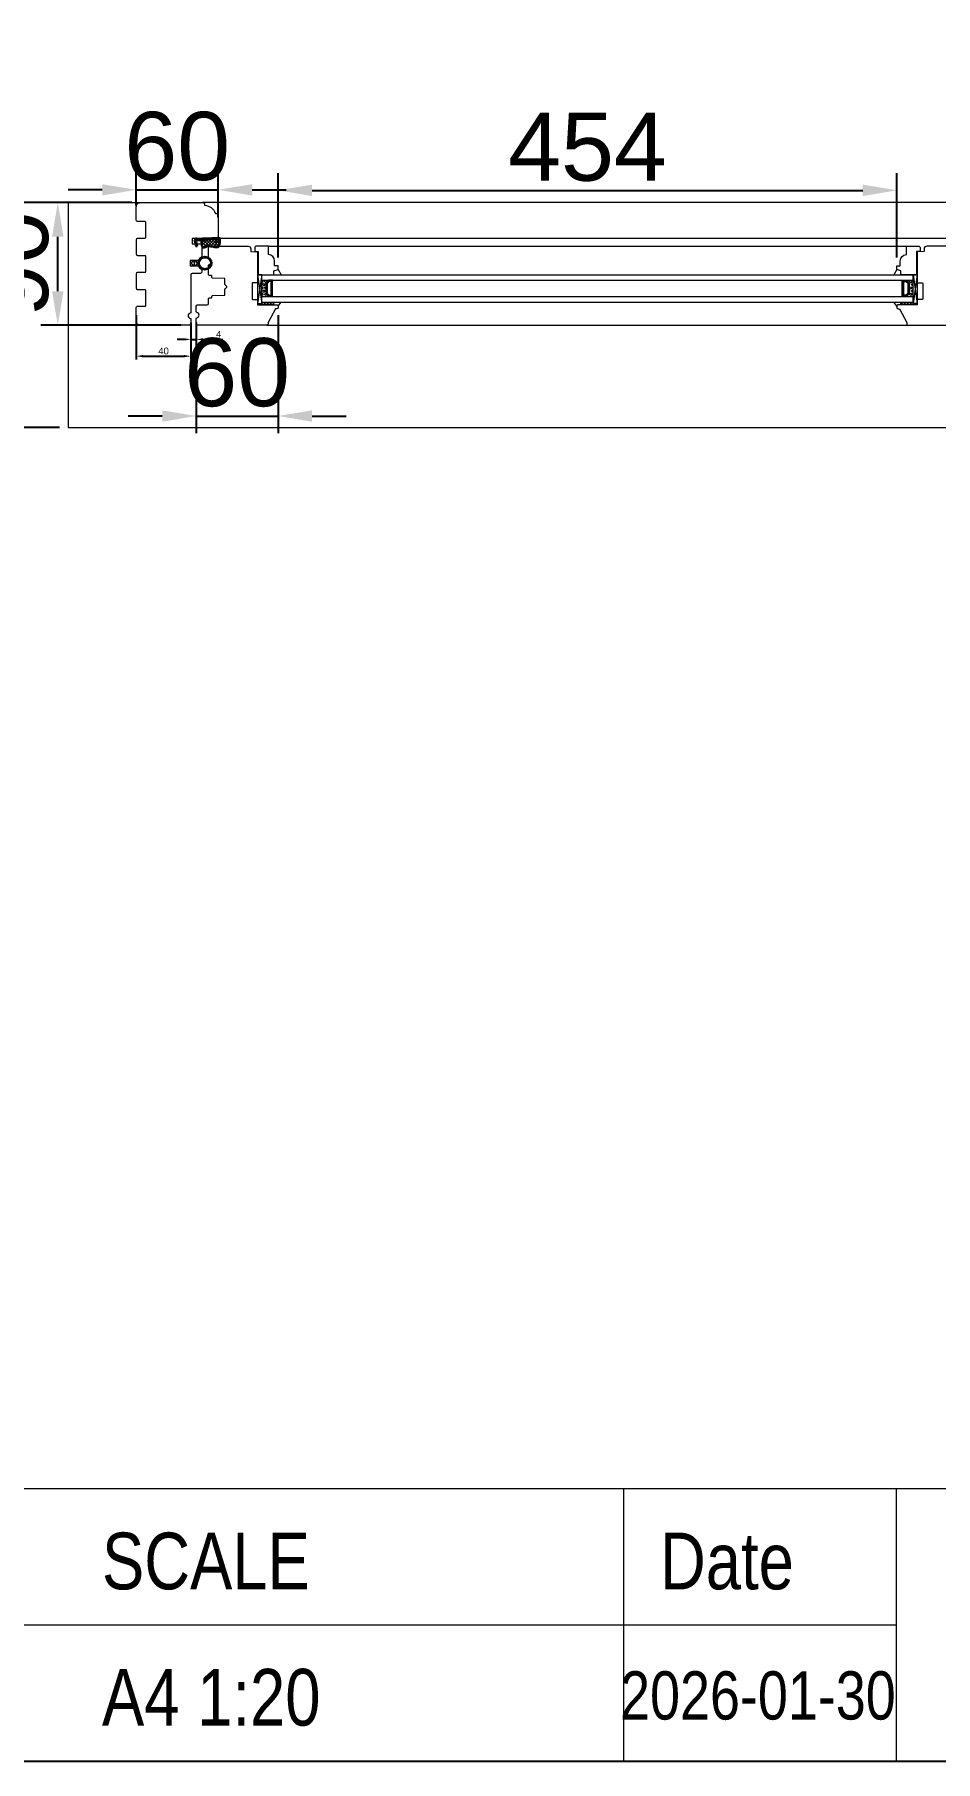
# Model space of a CAD drawing. Header units: millimetres. Extents: x 0 to 182016, y 11 to 3710.
# Drawn here: x 56454 to 57115, y 11 to 1278 of the extents above; entities that cross this region are included whole.
import ezdxf

# ---------------------------------------------------------------- set-up
doc = ezdxf.new("R2010")
doc.units = ezdxf.units.MM
for name, color, linetype, lineweight in [('Matmenys', 10, 'Continuous', 20), ('OTHER', 251, 'Continuous', 13), ('Stakta', 7, 'Continuous', 25), ('Testinės profilio linijos', 7, 'Continuous', 5)]:
    doc.layers.add(name, color=color, linetype=linetype, lineweight=lineweight)
doc.styles.get("Standard").update_dxf_attribs({"font": 'arial.ttf'})
doc.dimstyles.new('2', dxfattribs={"dimscale": 2, "dimtxt": 2.5, "dimasz": 2.5, "dimexe": 1.25, "dimexo": 0.625, "dimtad": 1, "dimtxsty": 'Standard', "dimcen": 2.5, "dimadec": 0, "dimazin": 0, "dimtfac": 1, "dimtmove": 0, "dimatfit": 3, "dimfxl": 1, "dimarcsym": 0})
doc.dimstyles.new('Padidinti matmenys', dxfattribs={"dimscale": 10, "dimtxt": 5, "dimasz": 2.5, "dimexe": 1.25, "dimexo": 0.625, "dimtad": 1, "dimdec": 1, "dimtxsty": 'Standard', "dimcen": 2.5, "dimadec": 0, "dimazin": 0, "dimtfac": 1, "dimtdec": 1, "dimtmove": 0, "dimatfit": 3, "dimfxl": 1, "dimarcsym": 0})

# ---------------------------------------------------------------- blocks, each defined once
blk = doc.blocks.new('Date')
at = {"lineweight": 0, "width": 0.8}
blk.add_text('2026-01-30', height=35.38, dxfattribs=at).set_placement((4937.1, 20113.7))
blk = doc.blocks.new('*D1194')
at = {"layer": 'Defpoints', "color": 0, "transparency": 16777216}
for p in [(56528.2, 1073.3), (56568.2, 1067.8), (56568.2, 1042.1)]:
    blk.add_point(p, dxfattribs=at)
at = {"layer": 'Matmenys', "color": 0, "lineweight": -2, "transparency": 16777216}
for p, q in [((56528.2, 1072.1), (56528.2, 1039.6)), ((56568.2, 1066.6), (56568.2, 1039.6)), ((56533.2, 1042.1), (56563.2, 1042.1))]:
    blk.add_line(p, q, dxfattribs=at)
at = {"layer": 'Matmenys', "color": 0, "transparency": 16777216}
for points in [[(56533.2, 1043), (56533.2, 1041.3), (56528.2, 1042.1)], [(56563.2, 1043), (56563.2, 1041.3), (56568.2, 1042.1)]]:
    blk.add_solid(points, dxfattribs=at)
at = {"layer": 'Matmenys', "color": 0, "lineweight": 5, "transparency": 16777216, "insert": (56548.2, 1045.9), "char_height": 5, "attachment_point": 5}
blk.add_mtext('40', dxfattribs=at)
blk = doc.blocks.new('*D1195')
at = {"color": 0, "lineweight": -2, "transparency": 16777216}
for p, q in [((56528.2, 1152.6), (56528.2, 1176.7)), ((56588.2, 1144.1), (56588.2, 1176.7)), ((56503.2, 1164.2), (56478.2, 1164.2)), ((56528.2, 1164.2), (56588.2, 1164.2)), ((56613.2, 1164.2), (56638.2, 1164.2))]:
    blk.add_line(p, q, dxfattribs=at)
at = {"color": 0, "transparency": 16777216}
for points in [[(56503.2, 1168.3), (56503.2, 1160), (56528.2, 1164.2)], [(56613.2, 1168.3), (56613.2, 1160), (56588.2, 1164.2)]]:
    blk.add_solid(points, dxfattribs=at)
at = {"layer": 'Defpoints', "color": 0, "transparency": 16777216}
for p in [(56588.2, 1164.2), (56528.2, 1146.3), (56588.2, 1137.8)]:
    blk.add_point(p, dxfattribs=at)
at = {"color": 0, "lineweight": 5, "transparency": 16777216, "insert": (56558.2, 1196), "char_height": 50, "attachment_point": 5}
blk.add_mtext('60', dxfattribs=at)
blk = doc.blocks.new('*D1196')
at = {"color": 0, "lineweight": -2, "transparency": 16777216}
for p, q in [((56632.2, 1072.1), (56632.2, 985.7)), ((56572.2, 1061.8), (56572.2, 985.7)), ((56547.2, 998.2), (56522.2, 998.2)), ((56572.2, 998.2), (56632.2, 998.2)), ((56657.2, 998.2), (56682.2, 998.2))]:
    blk.add_line(p, q, dxfattribs=at)
at = {"color": 0, "transparency": 16777216}
for points in [[(56547.2, 1002.4), (56547.2, 994), (56572.2, 998.2)], [(56657.2, 1002.4), (56657.2, 994), (56632.2, 998.2)]]:
    blk.add_solid(points, dxfattribs=at)
at = {"layer": 'Defpoints', "color": 0, "transparency": 16777216}
for p in [(56632.2, 1078.3), (56572.2, 1068.1), (56632.2, 998.2)]:
    blk.add_point(p, dxfattribs=at)
at = {"color": 0, "lineweight": 5, "transparency": 16777216, "insert": (56602.2, 1030), "char_height": 50, "attachment_point": 5}
blk.add_mtext('60', dxfattribs=at)
blk = doc.blocks.new('*D1197')
at = {"color": 0, "lineweight": -2, "transparency": 16777216}
for p, q in [((56524.9, 1154.8), (56458.1, 1154.8)), ((56470.6, 1089.8), (56470.6, 1129.8)), ((56560.9, 1064.8), (56458.1, 1064.8))]:
    blk.add_line(p, q, dxfattribs=at)
at = {"color": 0, "transparency": 16777216}
for points in [[(56466.4, 1129.8), (56474.8, 1129.8), (56470.6, 1154.8)], [(56466.4, 1089.8), (56474.8, 1089.8), (56470.6, 1064.8)]]:
    blk.add_solid(points, dxfattribs=at)
at = {"layer": 'Defpoints', "color": 0, "transparency": 16777216}
for p in [(56470.6, 1154.8), (56531.2, 1154.8), (56567.2, 1064.8)]:
    blk.add_point(p, dxfattribs=at)
at = {"color": 0, "lineweight": 5, "transparency": 16777216, "insert": (56438.8, 1109.8), "char_height": 50, "attachment_point": 5, "rotation": 90}
blk.add_mtext('90', dxfattribs=at)
blk = doc.blocks.new('*D1198')
at = {"layer": 'Defpoints', "color": 0, "transparency": 16777216}
for p in [(56568.2, 1067.8), (56572.2, 1068.1), (56572.2, 1054.4)]:
    blk.add_point(p, dxfattribs=at)
at = {"layer": 'Matmenys', "color": 0, "lineweight": -2, "transparency": 16777216}
for p, q in [((56568.2, 1066.6), (56568.2, 1051.9)), ((56572.2, 1066.8), (56572.2, 1051.9)), ((56563.2, 1054.4), (56558.2, 1054.4)), ((56568.2, 1054.4), (56572.2, 1054.4)), ((56577.2, 1054.4), (56591.6, 1054.4))]:
    blk.add_line(p, q, dxfattribs=at)
at = {"layer": 'Matmenys', "color": 0, "transparency": 16777216}
for points in [[(56563.2, 1055.3), (56563.2, 1053.6), (56568.2, 1054.4)], [(56577.2, 1055.3), (56577.2, 1053.6), (56572.2, 1054.4)]]:
    blk.add_solid(points, dxfattribs=at)
at = {"layer": 'Matmenys', "color": 0, "lineweight": 5, "transparency": 16777216, "insert": (56588.6, 1058.2), "char_height": 5, "attachment_point": 5}
blk.add_mtext('4', dxfattribs=at)
blk = doc.blocks.new('*D1942')
at = {"color": 0, "lineweight": -2, "transparency": 16777216}
for p, q in [((56471.9, 1154.8), (56391.2, 1154.8)), ((56403.7, 1129.8), (56403.7, 1014.8)), ((56471.9, 989.8), (56391.2, 989.8))]:
    blk.add_line(p, q, dxfattribs=at)
at = {"color": 0, "transparency": 16777216}
for points in [[(56399.5, 1129.8), (56407.9, 1129.8), (56403.7, 1154.8)], [(56399.5, 1014.8), (56407.9, 1014.8), (56403.7, 989.8)]]:
    blk.add_solid(points, dxfattribs=at)
at = {"layer": 'Defpoints', "color": 0, "transparency": 16777216}
for p in [(56478.2, 1154.8), (56403.7, 989.8), (56478.2, 989.8)]:
    blk.add_point(p, dxfattribs=at)
at = {"color": 0, "lineweight": 5, "transparency": 16777216, "insert": (56371.9, 1072.3), "char_height": 50, "attachment_point": 5, "rotation": 90}
blk.add_mtext('165', dxfattribs=at)
blk = doc.blocks.new('*D1192')
at = {"color": 0, "lineweight": -2, "transparency": 16777216}
for p, q in [((56632.2, 1114.6), (56632.2, 1176.3)), ((57086.2, 1114.6), (57086.2, 1176.3)), ((56657.2, 1163.8), (57061.2, 1163.8))]:
    blk.add_line(p, q, dxfattribs=at)
at = {"color": 0, "transparency": 16777216}
for points in [[(56657.2, 1168), (56657.2, 1159.6), (56632.2, 1163.8)], [(57061.2, 1168), (57061.2, 1159.6), (57086.2, 1163.8)]]:
    blk.add_solid(points, dxfattribs=at)
at = {"layer": 'Defpoints', "color": 0, "transparency": 16777216}
for p in [(57086.2, 1163.8), (56632.2, 1108.3), (57086.2, 1108.3)]:
    blk.add_point(p, dxfattribs=at)
at = {"color": 0, "lineweight": 5, "transparency": 16777216, "insert": (56859.2, 1195.5), "char_height": 50, "attachment_point": 5}
blk.add_mtext('454', dxfattribs=at)

msp = doc.modelspace()

# ---------------------------------------------------------------- hatches: boundary and pattern name
at = {"lineweight": 0}
h = msp.add_hatch(dxfattribs=at)
h.set_pattern_fill('HEX', color=256, scale=0.25, angle=90, style=0)
h.set_pattern_definition([(90, (38272.9271, -11821.5974), (1.374815, -4e-16), [0.79375, -1.5875]), (330, (38272.9271, -11821.5974), (-0.6874075, -1.190624716), [0.79375, -1.5875]), (30, (38272.9271, -11820.8036), (0.6874075, -1.190624716), [0.79375, -1.5875])])
h.paths.add_polyline_path([(56620.1981361, 1085.8109378), (56625.1981361, 1085.8109378), (56623.1981361, 1087.8109378), (56623.1981361, 1095.8109378), (56625.1981361, 1097.8109378), (56620.1981361, 1097.8116468)])
h = msp.add_hatch(dxfattribs=at)
h.set_pattern_fill('JIS_WOOD', color=256, angle=90, style=0)
h.set_pattern_definition([(45, (38272.9271, -11821.59735), (0.5, -0.5), [])])
h.paths.add_polyline_path([(56623.1981361, 1095.8109378), (56623.1981361, 1087.8109378), (56625.1981361, 1085.8109378), (56628.1981361, 1085.8109378), (56628.2158695, 1097.8475204), (56625.1981361, 1097.8109378)])
h.paths.add_polyline_path([(56624.1981361, 1088.2251513), (56624.1981361, 1095.3967242), (56625.6123496, 1096.8109378), (56627.1981361, 1096.8109378), (56627.1981361, 1086.8109378), (56625.6123496, 1086.8109378)], flags=16)
h = msp.add_hatch(dxfattribs=at)
h.set_pattern_fill('JIS_WOOD', color=256, angle=90, style=0)
h.set_pattern_definition([(45, (38347.4159, -11821.59735), (0.5, -0.5), [])])
h.paths.add_polyline_path([(57095.1870328, 1095.8109378), (57095.1870328, 1087.8109378), (57093.1870328, 1085.8109378), (57090.1870328, 1085.8109378), (57090.1692994, 1097.8475204), (57093.1870328, 1097.8109378)])
h.paths.add_polyline_path([(57094.1870328, 1088.2251513), (57094.1870328, 1095.3967242), (57092.7728193, 1096.8109378), (57091.1870328, 1096.8109378), (57091.1870328, 1086.8109378), (57092.7728193, 1086.8109378)], flags=16)
h = msp.add_hatch(dxfattribs=at)
h.set_pattern_fill('HEX', color=256, scale=0.25, angle=90, style=0)
h.set_pattern_definition([(90, (38347.4159, -11821.5974), (1.374815, -4e-16), [0.79375, -1.5875]), (330, (38347.4159, -11821.5974), (-0.6874075, -1.190624716), [0.79375, -1.5875]), (30, (38347.4159, -11820.8036), (0.6874075, -1.190624716), [0.79375, -1.5875])])
h.paths.add_polyline_path([(57098.1870328, 1085.8109378), (57093.1870328, 1085.8109378), (57095.1870328, 1087.8109378), (57095.1870328, 1095.8109378), (57093.1870328, 1097.8109378), (57098.1870328, 1097.8116468)])
at = {"lineweight": 0, "ltscale": 0.5}
h = msp.add_hatch(dxfattribs=at)
h.set_pattern_fill('ANSI37', color=256, scale=0.5, angle=90, style=0)
h.set_pattern_definition([(135, (56616.6981, 1079.8116), (-1.12253, -1.12253), []), (225, (56616.6981, 1079.8116), (1.12253, -1.12253), [])])
h.paths.add_polyline_path([(56629.1981361, 1081.8116468), (56620.1981361, 1081.8116468), (56620.1981361, 1079.8116468), (56629.1981361, 1079.8116468)])
h = msp.add_hatch(dxfattribs=at)
h.set_pattern_fill('ANSI37', color=256, scale=0.5, angle=90, style=0)
h.set_pattern_definition([(135, (56691.187, 1079.8116), (-1.122532, -1.122532), []), (225, (56691.187, 1079.8116), (1.122532, -1.122532), [])])
h.paths.add_polyline_path([(57089.1870328, 1081.8116468), (57098.1870328, 1081.8116468), (57098.1870328, 1079.8116468), (57089.1870328, 1079.8116468)])
at = {"layer": 'Matmenys'}
h = msp.add_hatch(dxfattribs=at)
h.set_pattern_fill('ANSI37', color=252, scale=0.5, angle=-180, style=0)
h.set_pattern_definition([(225, (-99340.7916, -1098353.8803), (1.1225320151, -1.1225320151), []), (315, (-99340.7916, -1098353.8803), (1.1225320151, 1.1225320151), [])])
edge = h.paths.add_edge_path()
edge.add_arc((56586.2839842, 1127.9313767), 0.1, 363.5893456117, 453.5893456117, ccw=False)
edge.add_line((56586.3837881, 1127.9376372), (56586.4808713, 1126.3899514))
edge.add_arc((56586.7303809, 1126.4056027), 0.25, 183.5893456117, 363.5893456117)
edge.add_line((56586.9798905, 1126.4212539), (56586.8515048, 1128.4679588))
edge.add_arc((56586.751701, 1128.4616983), 0.1, 363.5893456117, 453.589345619)
edge.add_line((56586.7454405, 1128.5615022), (56586.7406955, 1128.6371452))
edge.add_line((56586.7406955, 1128.6371452), (56588.7224964, 1128.7614595))
edge.add_spline(control_points=[(56588.7224964, 1128.7614595), (56588.8016549, 1128.7496572), (56588.8716466, 1128.7384817), (56588.9553974, 1128.7166877), (56588.9789617, 1128.7073019), (56589.0028447, 1128.694607), (56589.0109043, 1128.6883578), (56589.0353922, 1128.662769), (56589.054285, 1128.633532), (56589.0879884, 1128.5292122), (56589.1011103, 1128.45628), (56589.1208125, 1128.2032969), (56589.1103142, 1127.9894628), (56589.090986, 1127.5469844), (56589.0865106, 1127.3276555), (56589.0854345, 1126.9077646), (56589.0884664, 1126.7046785), (56589.1011769, 1126.1144711), (56589.1143533, 1125.746421), (56589.1140916, 1124.9932396), (56589.0955953, 1124.6164897), (56588.9924089, 1124.0233853), (56588.9325149, 1123.7958143), (56588.7794793, 1123.3987131), (56588.6967299, 1123.2269254), (56588.4927297, 1122.8857577), (56588.3726149, 1122.719555), (56588.1051698, 1122.4283953), (56587.9574961, 1122.3048153), (56587.6763116, 1122.1450966), (56587.5410153, 1122.0975426), (56587.2397165, 1122.0379377), (56587.0761165, 1122.0272343), (56586.4915197, 1122.0409782), (56586.0276041, 1122.1357324), (56585.135108, 1122.3074747), (56584.7080278, 1122.3911693), (56583.6296792, 1122.6023556), (56582.9716286, 1122.7360897), (56581.9785267, 1122.8610157), (56581.6749255, 1122.8915096), (56581.0528819, 1122.915845), (56580.7369778, 1122.9083043), (56580.1877696, 1122.8234199), (56579.9516862, 1122.7620813), (56579.5510348, 1122.589621), (56579.3924023, 1122.4947725), (56579.0937435, 1122.3105041), (56578.9522862, 1122.2206466), (56578.6505033, 1122.0645635), (56578.4854506, 1121.9945934), (56578.1203289, 1121.8748621), (56577.9193788, 1121.8318596), (56577.5799622, 1121.8079609), (56577.4379767, 1121.8211667), (56577.242756, 1121.881206), (56577.1774282, 1121.9179461), (56577.0507049, 1122.0264953), (56576.991527, 1122.0985614), (56576.8344495, 1122.362649), (56576.7529498, 1122.6037573), (56576.6363325, 1123.1541683), (56576.599801, 1123.4623634), (56576.5465295, 1124.0585812), (56576.5273071, 1124.3461322), (56576.4839476, 1124.876622), (56576.4618114, 1125.1248805), (56576.4255971, 1125.5296828), (56576.4115107, 1125.6870861), (56576.3833886, 1126.0110185), (56576.3683525, 1126.1893357), (56576.3000675, 1126.4922028), (56576.2644325, 1126.6100248), (56576.1688357, 1126.8225036), (56576.1156888, 1126.9164184), (56575.9970481, 1127.0616121), (56575.9414258, 1127.1166303), (56575.8176586, 1127.2057222), (56575.7540316, 1127.2386016), (56575.6351675, 1127.2867698), (56575.5780905, 1127.303651), (56575.4775101, 1127.3295949), (56575.4331145, 1127.3393125), (56575.3921182, 1127.3483485)], knot_values=[0, 0, 0, 0, 0.2245066002, 0.2245066002, 0.377043448, 0.377043448, 0.5295802957, 0.5295802957, 0.8082977366, 0.8082977366, 1.0870151774, 1.0870151774, 1.6244414062, 1.6244414062, 2.161867635, 2.161867635, 2.6992938638, 2.6992938638, 3.7741463214, 3.7741463214, 5.0334406395, 5.0334406395, 5.8656302806, 5.8656302806, 6.5060139406, 6.5060139406, 7.1463976006, 7.1463976006, 7.7996240151, 7.7996240151, 8.3563201169, 8.3563201169, 8.9130162187, 8.9130162187, 10.239934143, 10.239934143, 11.5668520673, 11.5668520673, 13.5970761059, 13.5970761059, 14.4582175179, 14.4582175179, 15.3193589298, 15.3193589298, 15.9856015553, 15.9856015553, 16.5061017172, 16.5061017172, 17.0266018791, 17.0266018791, 17.547102041, 17.547102041, 18.1672448488, 18.1672448488, 18.7176261004, 18.7176261004, 19.1465766047, 19.1465766047, 19.5755271091, 19.5755271091, 20.3898249977, 20.3898249977, 21.2041228863, 21.2041228863, 21.9655448497, 21.9655448497, 22.7269668131, 22.7269668131, 23.2229068178, 23.2229068178, 23.7188468224, 23.7188468224, 24.0184411081, 24.0184411081, 24.2549295987, 24.2549295987, 24.4119994701, 24.4119994701, 24.5501072405, 24.5501072405, 24.6882150108, 24.6882150108, 24.8099116426, 24.8099116426, 24.8099116426, 24.8099116426], degree=3, periodic=0)
edge.add_line((56575.3921182, 1127.3483485), (56586.2777237, 1128.0311805))

# ---------------------------------------------------------------- linework, layer by layer
at = {"lineweight": 5}
for p, q in [((56478.1981357, 1154.8116468), (56478.1981357, 989.8116468)), ((56478.1981357, 1154.8116468), (56531.1981361, 1154.8116468)), ((56478.1981357, 989.8116468), (58458.1648268, 989.8116468))]:
    msp.add_line(p, q, dxfattribs=at)
for p, q in [((56571.7902491, 1128.6252267), (56570.7599078, 1127.558762)), ((56571.4439587, 1127.1006884), (56586.2777237, 1128.0311805)), ((56572.5378898, 1128.6721247), (56571.4871765, 1127.6043821)), ((56571.4871765, 1127.6043821), (56586.7454405, 1128.5615022)), ((56571.7902491, 1128.6252267), (56572.5378898, 1128.6721247)), ((56586.3837881, 1127.9376372), (56586.4808713, 1126.3899514)), ((56586.7454405, 1128.5615022), (56586.7406955, 1128.6371452)), ((56586.8515048, 1128.4679588), (56586.9798905, 1126.4212539)), ((56570.7599078, 1127.558762), (56570.7912103, 1127.0597428)), ((56570.7912103, 1127.0597428), (56570.9384962, 1127.0689818)), ((56570.9384962, 1127.0689818), (56571.9219427, 1122.7218913)), ((56571.4439587, 1127.1006884), (56571.6811535, 1126.0522252)), ((56571.6811535, 1126.0522252), (56572.1688295, 1126.1625526)), ((56571.9219427, 1122.7218913), (56572.8972947, 1122.9425461)), ((56572.1688295, 1126.1625526), (56572.8972947, 1122.9425461))]:
    msp.add_line(p, q)
at = {"color": 1}
for p, q in [((56588.7667367, 1129.0581796), (56573.4419212, 1128.0968849)), ((56588.7224964, 1128.7614595), (56573.4875517, 1127.8058022)), ((56575.3275454, 1127.0553803), (56573.5670941, 1126.9449507))]:
    msp.add_line(p, q, dxfattribs=at)
at = {"lineweight": 9}
for p, q in [((56625.1981361, 1122.8116468), (57093.1870328, 1122.8116468)), ((56620.1982211, 1101.8116468), (57098.1869477, 1101.8116468)), ((56620.1982211, 1097.8116468), (57098.1869477, 1097.8116468)), ((56620.1982211, 1085.8116468), (57098.1869477, 1085.8116468)), ((56620.1982211, 1081.8116468), (57098.1869477, 1081.8116468))]:
    msp.add_line(p, q, dxfattribs=at)
at = {"lineweight": 0}
for p, q in [((56632.1981361, 1105.8116468), (56634.4848012, 1101.8116468)), ((57086.1870328, 1105.8116468), (57083.9003677, 1101.8116468)), ((56620.1981361, 1101.8109378), (56617.1981361, 1080.8109378)), ((56617.1981361, 1101.8109378), (56620.1981361, 1080.8109378)), ((57098.1870328, 1101.8109378), (57101.1870328, 1080.8109378)), ((57101.1870328, 1101.8109378), (57098.1870328, 1080.8109378)), ((56629.1981361, 1079.8116468), (56629.1981361, 1081.8116468)), ((56632.1981361, 1078.8116468), (56634.4848012, 1081.8116468)), ((57086.1870328, 1078.8116468), (57083.9003677, 1081.8116468)), ((57089.1870328, 1079.8116468), (57089.1870328, 1081.8116468)), ((57098.1870328, 1079.8116468), (57098.1870328, 1082.8116468)), ((60059.1272799, 210.9357406), (56358.6669955, 210.9357406)), ((56885.6086327, 210.9357406), (56885.6086327, 10.9108603)), ((57085.6335129, 210.9357406), (57085.6335129, 10.9108603)), ((57085.6335129, 110.9233004), (56358.6669955, 110.9233004))]:
    msp.add_line(p, q, dxfattribs=at)
msp.add_lwpolyline([(60059.1272799, 3710.4502728), (60059.1272799, 10.9108603), (54559.8119371, 10.9108603), (54559.8119371, 3710.4502728)], close=True)
for points in [[(56625.1981361, 1116.8116468), (56625.1981361, 1122.8116468), (56616.1981361, 1122.8116468, 0.4142135624), (56615.1981361, 1121.8116468), (56615.1981361, 1118.8116468), (56617.6981361, 1118.8116468), (56617.6981361, 1101.8116468), (56629.1981361, 1101.8116468), (56629.1981361, 1104.8116468), (56632.1981361, 1105.8116468), (56632.1981361, 1108.3116468), (56629.6981361, 1108.3116468), (56629.6981361, 1111.8367097, 0.3851703882), (56625.1981361, 1116.8116468)], [(57093.1870328, 1116.8116468), (57093.1870328, 1122.8116468), (57102.1870328, 1122.8116468, -0.4142135624), (57103.1870328, 1121.8116468), (57103.1870328, 1118.8116468), (57100.6870328, 1118.8116468), (57100.6870328, 1101.8116468), (57089.1870328, 1101.8116468), (57089.1870328, 1104.8116468), (57086.1870328, 1105.8116468), (57086.1870328, 1108.3116468), (57088.6870328, 1108.3116468), (57088.6870328, 1111.8367097, -0.3851703882), (57093.1870328, 1116.8116468)]]:
    msp.add_lwpolyline(points, format="xyb", dxfattribs=at)
for points in [[(56617.1981361, 1101.8109378), (56617.1981361, 1080.8109378), (56620.1981361, 1080.8109378), (56620.1981361, 1101.8109378)], [(56623.1981361, 1095.8109378), (56623.1981361, 1087.8109378), (56625.1981361, 1085.8109378), (56628.1981361, 1085.8109378), (56628.1981361, 1097.8109378), (56625.1981361, 1097.8109378)], [(56624.1981361, 1095.3967242), (56624.1981361, 1088.2251513), (56625.6123496, 1086.8109378), (56627.1981361, 1086.8109378), (56627.1981361, 1096.8109378), (56625.6123496, 1096.8109378)], [(57095.1870328, 1095.8109378), (57095.1870328, 1087.8109378), (57093.1870328, 1085.8109378), (57090.1870328, 1085.8109378), (57090.1870328, 1097.8109378), (57093.1870328, 1097.8109378)], [(57094.1870328, 1095.3967242), (57094.1870328, 1088.2251513), (57092.7728193, 1086.8109378), (57091.1870328, 1086.8109378), (57091.1870328, 1096.8109378), (57092.7728193, 1096.8109378)], [(57101.1870328, 1101.8109378), (57101.1870328, 1080.8109378), (57098.1870328, 1080.8109378), (57098.1870328, 1101.8109378)]]:
    msp.add_lwpolyline(points, close=True, dxfattribs=at)
at = {"color": 18, "linetype": 'ByBlock', "true_color": 0x000000}
for radius in [4.85, 4.25]:
    msp.add_circle((56578.5906502, 1110.3105813), radius, dxfattribs=at)
for centre, radius, start, end in [((56586.2839842, 1127.9313767), 0.1, 3.5893456092, 93.5893456123), ((56586.751701, 1128.4616983), 0.1, 3.5893456092, 93.5893456123), ((56586.7303809, 1126.4056027), 0.25, 183.5893456092, 3.5893456092)]:
    msp.add_arc(centre, radius, start, end)
at = {"color": 1}
msp.add_spline([(56588.7667367, 1129.0581796), (56589.128237, 1128.9676829), (56589.3977779, 1127.6938244), (56588.9093886, 1123.0014514), (56587.8661908, 1121.9114451), (56585.7027189, 1121.8928287), (56584.0046791, 1122.2232026), (56581.8392382, 1122.570119), (56579.8025166, 1122.3706902), (56578.9742718, 1121.8945212), (56577.1197317, 1121.6142579), (56576.2272858, 1124.3264364), (56576.1001182, 1125.805312), (56575.9821469, 1126.4925799), (56575.6799412, 1126.9344652), (56575.3275454, 1127.0553803)], degree=3, dxfattribs=at)
msp.add_open_spline([(56588.7224964, 1128.7614595), (56588.8016549, 1128.7496572), (56588.8716466, 1128.7384817), (56588.9553974, 1128.7166877), (56588.9789617, 1128.7073019), (56589.0028447, 1128.694607), (56589.0109043, 1128.6883578), (56589.0353922, 1128.662769), (56589.054285, 1128.633532), (56589.0879884, 1128.5292122), (56589.1011103, 1128.45628), (56589.1208125, 1128.2032969), (56589.1103142, 1127.9894628), (56589.090986, 1127.5469844), (56589.0865106, 1127.3276555), (56589.0854345, 1126.9077646), (56589.0884664, 1126.7046785), (56589.1011769, 1126.1144711), (56589.1143533, 1125.746421), (56589.1140916, 1124.9932396), (56589.0955953, 1124.6164897), (56588.9924089, 1124.0233853), (56588.9325149, 1123.7958143), (56588.7794793, 1123.3987131), (56588.6967299, 1123.2269254), (56588.4927297, 1122.8857577), (56588.3726149, 1122.719555), (56588.1051698, 1122.4283953), (56587.9574961, 1122.3048153), (56587.6763116, 1122.1450966), (56587.5410153, 1122.0975426), (56587.2397165, 1122.0379377), (56587.0761165, 1122.0272343), (56586.4915197, 1122.0409782), (56586.0276041, 1122.1357324), (56585.135108, 1122.3074747), (56584.7080278, 1122.3911693), (56583.6296792, 1122.6023556), (56582.9716286, 1122.7360897), (56581.9785267, 1122.8610157), (56581.6749255, 1122.8915096), (56581.0528819, 1122.915845), (56580.7369778, 1122.9083043), (56580.1877696, 1122.8234199), (56579.9516862, 1122.7620813), (56579.5510348, 1122.589621), (56579.3924023, 1122.4947725), (56579.0937435, 1122.3105041), (56578.9522862, 1122.2206466), (56578.6505033, 1122.0645635), (56578.4854506, 1121.9945934), (56578.1203289, 1121.8748621), (56577.9193788, 1121.8318596), (56577.5799622, 1121.8079609), (56577.4379767, 1121.8211667), (56577.242756, 1121.881206), (56577.1774282, 1121.9179461), (56577.0507049, 1122.0264953), (56576.991527, 1122.0985614), (56576.8344495, 1122.362649), (56576.7529498, 1122.6037573), (56576.6363325, 1123.1541683), (56576.599801, 1123.4623634), (56576.5465295, 1124.0585812), (56576.5273071, 1124.3461322), (56576.4839476, 1124.876622), (56576.4618114, 1125.1248805), (56576.4255971, 1125.5296828), (56576.4115107, 1125.6870861), (56576.3833886, 1126.0110185), (56576.3683525, 1126.1893357), (56576.3000675, 1126.4922028), (56576.2644325, 1126.6100248), (56576.1688357, 1126.8225036), (56576.1156888, 1126.9164184), (56575.9970481, 1127.0616121), (56575.9414258, 1127.1166303), (56575.8176586, 1127.2057222), (56575.7540316, 1127.2386016), (56575.6351675, 1127.2867698), (56575.5780905, 1127.303651), (56575.4775101, 1127.3295949), (56575.4331145, 1127.3393125), (56575.3921182, 1127.3483485)], degree=3, knots=[0, 0, 0, 0, 0.2245066002, 0.2245066002, 0.377043448, 0.377043448, 0.5295802957, 0.5295802957, 0.8082977366, 0.8082977366, 1.0870151774, 1.0870151774, 1.6244414062, 1.6244414062, 2.161867635, 2.161867635, 2.6992938638, 2.6992938638, 3.7741463214, 3.7741463214, 5.0334406395, 5.0334406395, 5.8656302806, 5.8656302806, 6.5060139406, 6.5060139406, 7.1463976006, 7.1463976006, 7.7996240151, 7.7996240151, 8.3563201169, 8.3563201169, 8.9130162187, 8.9130162187, 10.239934143, 10.239934143, 11.5668520673, 11.5668520673, 13.5970761059, 13.5970761059, 14.4582175179, 14.4582175179, 15.3193589298, 15.3193589298, 15.9856015553, 15.9856015553, 16.5061017172, 16.5061017172, 17.0266018791, 17.0266018791, 17.547102041, 17.547102041, 18.1672448488, 18.1672448488, 18.7176261004, 18.7176261004, 19.1465766047, 19.1465766047, 19.5755271091, 19.5755271091, 20.3898249977, 20.3898249977, 21.2041228863, 21.2041228863, 21.9655448497, 21.9655448497, 22.7269668131, 22.7269668131, 23.2229068178, 23.2229068178, 23.7188468224, 23.7188468224, 24.0184411081, 24.0184411081, 24.2549295987, 24.2549295987, 24.4119994701, 24.4119994701, 24.5501072405, 24.5501072405, 24.6882150108, 24.6882150108, 24.8099116426, 24.8099116426, 24.8099116426, 24.8099116426], dxfattribs=at)
at = {"layer": 'OTHER'}
msp.add_lwpolyline([(56573.7874404, 1109.7005552), (56572.3715315, 1109.7005552), (56572.3715315, 1108.0552738), (56571.8458494, 1108.0552738), (56571.1025084, 1109.7005552), (56570.3098888, 1109.7005552), (56570.3098888, 1108.0552738), (56570.090998, 1108.0552738), (56568.5881167, 1110.3105813), (56570.090998, 1112.5658888), (56570.3098888, 1112.5658888), (56570.3098888, 1110.9206075), (56571.1025084, 1110.9206075), (56571.8458494, 1112.5658888), (56572.3715315, 1112.5658888), (56572.3715315, 1110.9206075), (56573.7874404, 1110.9206075)], dxfattribs=at)
at = {"layer": 'Stakta', "color": 18, "lineweight": 5, "true_color": 0x000000}
for points in [[(56576.1981361, 1115.1149884, -0.2720281141), (56575.9415225, 1114.6782241, 0.164173551), (56573.7928113, 1112.3105813), (56567.6981361, 1112.3105813), (56567.6981361, 1108.3105813), (56573.7928113, 1108.3105813, 0.164173551), (56575.9415225, 1105.9429385, -0.2720281141), (56576.1981361, 1105.5061742), (56576.1981361, 1103.872773, -0.4116598905), (56575.2068626, 1102.8728111), (56569.1894095, 1102.8202976, 0.4116598905), (56568.1981361, 1101.8203356), (56568.1981361, 1074.2611366, -0.3563939587), (56567.7981361, 1073.7712386, 0.8164965809), (56567.7981361, 1069.852055, -0.3563939587), (56568.1981361, 1069.3621571), (56568.1981361, 1066.3116468, -0.4142135624), (56566.6981361, 1064.8116468), (56531.1981357, 1064.8116468, -0.4142135624), (56528.1981357, 1067.8116468), (56528.1981357, 1077.8116468, -0.4142135624), (56529.1981357, 1078.8116468), (56534.6981357, 1078.8116468, 0.4142135624), (56535.1981357, 1079.3116468), (56535.1981357, 1090.3116468, 0.4142135624), (56534.6981357, 1090.8116468), (56529.3981357, 1090.8116468, -0.4142135624), (56528.3981357, 1091.8116468), (56528.3981357, 1102.8116468, -0.4142135624), (56529.3981357, 1103.8116468), (56534.6981357, 1103.8116468, 0.4142135624), (56535.1981357, 1104.3116468), (56535.1981357, 1115.3116468, 0.4142135624), (56534.6981357, 1115.8116468), (56529.3981357, 1115.8116468, -0.4142135624), (56528.3981357, 1116.8116468), (56528.3981357, 1127.8116468, -0.4142135624), (56529.3981357, 1128.8116468), (56534.6981357, 1128.8116468, 0.4142135624), (56535.1981357, 1129.3116468), (56535.1981357, 1140.3116468, 0.4142135624), (56534.6981357, 1140.8116468), (56529.1981357, 1140.8116468, -0.4142135624), (56528.1981357, 1141.8116468), (56528.1981357, 1151.8116468, -0.4142135624), (56531.1981357, 1154.8116468), (56577.1981361, 1154.8116468, -0.4142135624), (56578.1981361, 1153.8116468), (56578.1981361, 1153.1023202, 0.4001549105), (56578.4836707, 1152.8026691, -0.3090857966), (56586.1329814, 1147.0143859, 0.3199404334), (56586.4148045, 1146.809756), (56587.2068626, 1146.8028438, -0.4116598905), (56588.1981361, 1145.8028819), (56588.1981361, 1129.9076805, -0.4116598905), (56587.2068626, 1128.9077185), (56577.1894095, 1128.8202976, 0.2023892741), (56576.4755789, 1128.5116468), (56569.1981361, 1128.5116468), (56569.1981361, 1124.5116468), (56576.1981361, 1124.5116468)], [(56583.6981361, 1085.2013535), (56583.6981361, 1086.2544751, -0.4091108014), (56584.1894099, 1086.7543989), (56592.9033718, 1086.9065017, 0.4091108014), (56593.1981361, 1087.206456), (56593.1981361, 1091.230276, -0.1989123674), (56593.3445827, 1091.5838294), (56594.6102681, 1092.8495148, 0.4142135624), (56594.6102681, 1093.2737789), (56593.3445827, 1094.5394643, -0.1989123674), (56593.1981361, 1094.8930177), (56593.1981361, 1098.9168377, 0.4091108014), (56592.9033718, 1099.216792), (56584.1894099, 1099.3688947, -0.4091108014), (56583.6981361, 1099.8688186), (56583.6981361, 1100.9219402, 0.4040262259), (56583.4086059, 1101.2217575), (56581.6806863, 1101.2820977, -0.4040262258), (56581.1981361, 1101.7817932), (56581.1981361, 1108.8621571, -0.3563939587), (56581.5981361, 1109.352055, 0.8164965809), (56581.5981361, 1113.2712386, -0.3563939587), (56581.1981361, 1113.7611366), (56581.1981361, 1121.8116468, -0.4142135624), (56582.1981361, 1122.8116468), (56610.1981361, 1122.8116468, -0.4142135624), (56612.1981361, 1120.8116468), (56612.1981361, 1119.1090402, 0.4116598905), (56612.4955181, 1118.8090516), (56616.7024993, 1118.7723379, -0.4116598905), (56617.1981361, 1118.2723569), (56617.1981361, 1096.3422099, -0.4116598905), (56616.7024993, 1095.842229), (56613.4955181, 1095.8142421, 0.4116598905), (56613.1981361, 1095.5142535), (56613.1981361, 1084.1090402, 0.4116598905), (56613.4955181, 1083.8090516), (56616.7024993, 1083.7810647, -0.4116598905), (56617.1981361, 1083.2810838), (56617.1981361, 1079.8116468), (56631.1981361, 1079.8116468, -0.4142135624), (56632.1981361, 1078.8116468), (56632.1981361, 1077.8204118, -0.4116598905), (56631.2068626, 1076.8204499), (56630.1981361, 1076.8116468), (56624.9395679, 1066.9217186, 0.1227845609), (56624.8810417, 1066.6869828), (56624.8810417, 1065.8116468, -0.4142135624), (56623.8810417, 1064.8116468), (56573.1981361, 1064.8116468, -0.4142135624), (56572.1981361, 1065.8116468), (56572.1981361, 1069.8621571, -0.3563939587), (56572.5981361, 1070.352055, 0.8164965809), (56572.5981361, 1074.2712386, -0.3563939587), (56572.1981361, 1074.7611366), (56572.1981361, 1078.7417938, -0.4116598905), (56573.1894095, 1079.7417557), (56580.2068626, 1079.8029961, 0.4116598905), (56581.1981361, 1080.802958), (56581.1981361, 1084.3414835, -0.4040361542), (56581.6806863, 1084.8411959), (56583.4086059, 1084.9015362, 0.4040262258)]]:
    msp.add_lwpolyline(points, format="xyb", close=True, dxfattribs=at)
msp.add_lwpolyline([(57133.8466163, 1122.8116468), (57108.1870328, 1122.8116468, 0.4142135624), (57106.1870328, 1120.8116468), (57106.1870328, 1119.1090402, -0.4116598905), (57105.8896508, 1118.8090516), (57101.6826696, 1118.7723379, 0.4116598905), (57101.1870328, 1118.2723569), (57101.1870328, 1096.3422099, 0.4116598905), (57101.6826696, 1095.842229), (57104.8896508, 1095.8142421, -0.4116598905), (57105.1870328, 1095.5142535), (57105.1870328, 1084.1090402, -0.4116598905), (57104.8896508, 1083.8090516), (57101.6826696, 1083.7810647, 0.4116598905), (57101.1870328, 1083.2810838), (57101.1870328, 1079.8116468), (57087.1870328, 1079.8116468, 0.4142135624), (57086.1870328, 1078.8116468), (57086.1870328, 1077.8204118, 0.4116598905), (57087.1783063, 1076.8204499), (57088.1870328, 1076.8116468), (57093.4456009, 1066.9217186, -0.1227845609), (57093.5041271, 1066.6869828), (57093.5041271, 1065.8116468, 0.4142135624), (57094.5041271, 1064.8116468), (57145.1870328, 1064.8116468, 0.4142135624)], format="xyb", dxfattribs=at)
at = {"layer": 'Testinės profilio linijos', "lineweight": 5}
for p, q in [((58359.1648109, 1154.8116468), (56576.6981361, 1154.8116468)), ((56577.0665987, 1128.8116468), (57141.3185702, 1128.8116468)), ((56623.8810216, 1064.8116468), (58312.4818992, 1064.8116468))]:
    msp.add_line(p, q, dxfattribs=at)

# ---------------------------------------------------------------- block references
at = {"color": 1}
msp.add_blockref('Date', (51946.018191, -20072.0125467), dxfattribs=at)

# ---------------------------------------------------------------- texts
at = {"lineweight": 0, "width": 0.8}
for s, p in [('SCALE', (56503.0085574, 137.2134153)), ('Date', (56912.3999344, 137.2134153)), ('A4 1:20', (56503.0085574, 37.2009752))]:
    msp.add_text(s, height=41.62239482, dxfattribs=at).set_placement(p)

# ---------------------------------------------------------------- dimensions: what is measured, and where the dimension line sits
at = {"color": 1, "lineweight": 5}
for base, p1, p2, angle, picture, middle in [((56588.1981361, 1164.178653), (56528.1981361, 1146.3116468), (56588.1981361, 1137.8116468), 180, '*D1195', (56558.1981361, 1164.178653)), ((56470.6006541, 1154.8116468), (56567.1981361, 1064.8116468), (56531.1981361, 1154.8116468), 90, '*D1197', (56470.6006541, 1109.8116468)), ((56632.1981361, 998.201914), (56572.1981361, 1068.0616468), (56632.1981361, 1078.3116468), 180, '*D1196', (56602.1981361, 998.201914))]:
    dim = msp.add_linear_dim(base=base, p1=p1, p2=p2, angle=angle, dimstyle='Padidinti matmenys', dxfattribs=at)
    dim.commit()
    dim.dimension.update_dxf_attribs({"geometry": picture, "text_midpoint": middle, "dimtype": 160})
dim = msp.add_linear_dim(base=(57086.1870328, 1163.804424), p1=(56632.1981361, 1108.3116468), p2=(57086.1870328, 1108.3116468), dimstyle='Padidinti matmenys', dxfattribs=at)
dim.commit()
dim.dimension.update_dxf_attribs({"geometry": '*D1192', "text_midpoint": (56859.1925844, 1195.4807542)})
dim = msp.add_linear_dim(base=(56403.6944582, 989.8116468), p1=(56478.1981357, 1154.8116468), p2=(56478.1981357, 989.8116468), angle=90, dimstyle='Padidinti matmenys', dxfattribs=at)
dim.commit()
dim.dimension.update_dxf_attribs({"geometry": '*D1942', "text_midpoint": (56371.9158089, 1072.3116468)})
at = {"layer": 'Matmenys', "lineweight": 5}
for base, p1, p2, picture, middle in [((56568.1981361, 1042.1287646), (56528.1981361, 1073.3116468), (56568.1981361, 1067.8116468), '*D1194', (56548.1981361, 1042.1287646)), ((56572.1981361, 1054.4191349), (56568.1981361, 1067.8116468), (56572.1981361, 1068.0616468), '*D1198', (56588.6190092, 1054.4191349))]:
    dim = msp.add_linear_dim(base=base, p1=p1, p2=p2, angle=180, dimstyle='2', override={"dimtmove": 0}, dxfattribs=at)
    dim.commit()
    dim.dimension.update_dxf_attribs({"geometry": picture, "text_midpoint": middle, "dimtype": 160})

doc.saveas('drawing.dxf')
